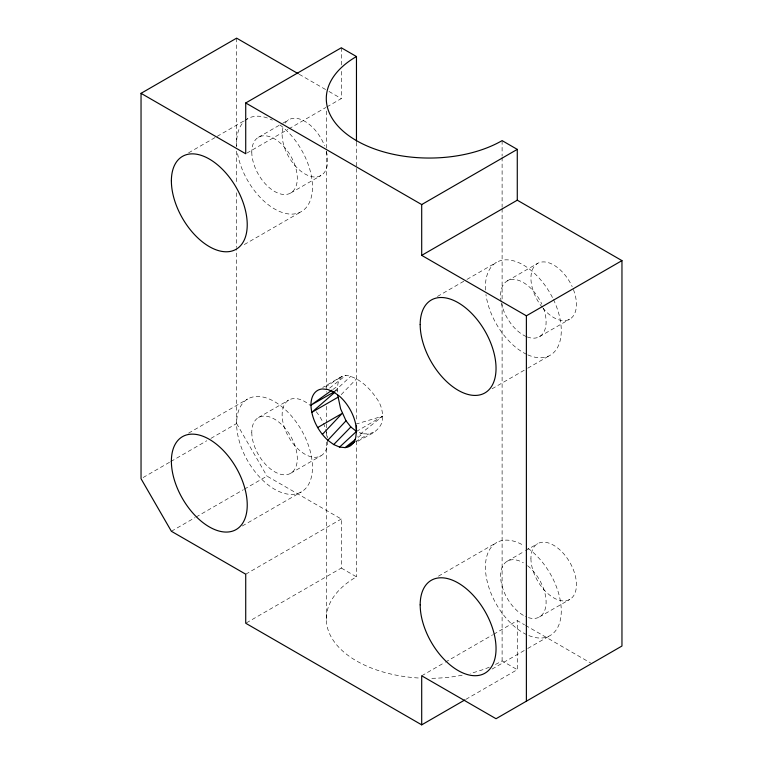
<?xml version="1.0" encoding="UTF-8"?>
<svg xmlns="http://www.w3.org/2000/svg" width="763" height="763" viewBox="0 0 763 763"><rect width="100%" height="100%" fill="white"/><g stroke="black" fill="none" stroke-linecap="round" stroke-linejoin="round"><path stroke-width="0.57" stroke-dasharray="3.81 2.86" d="M337.532 392.106C337.284 386.574 337.456 379.926 342.215 376.216L346.021 375.282C359.201 377.571 369.664 388.043 376.865 398.744C381.853 405.534 383.694 414.452 381.834 422.683C377.714 433.661 364.552 436.302 355.949 442.607M341.204 394.643L356.464 378.868M334.566 391.219L350.846 376.216M355.692 424.18L382.664 416.159L357.551 436.293M358.009 437.418L362.625 433.775L368.777 433.937L374.395 431.963M329.645 388.081L346.021 375.282M332.887 389.492L337.656 386.088M325.315 387.051L342.215 376.216L322.739 387.461M382.664 416.159L356.464 431.429L362.625 433.775M188.604 152.838L216.129 136.949M217.15 136.358L247.727 118.704M258.457 137.283L281.719 123.854M282.73 123.272L288.796 119.762M246.745 153.172L287.861 129.443M288.881 128.842L325.877 107.488M326.907 106.896L341.299 98.589L341.299 70.234M290.636 193.029L320.975 175.509M244.284 244.561L301.366 211.609M188.604 433.126L247.727 398.992M437.409 296.483L465.955 280.002M466.966 279.411L496.532 262.348M143.101 477.543L169.815 462.111M170.845 461.52L206.811 440.747M210.922 438.382L236.616 423.541A53.639 30.968 60 0 1 293.507 418.458A53.639 30.968 60 0 1 293.507 494.319A53.639 30.968 60 0 1 236.616 423.541L236.616 248.69M258.457 417.571L288.796 400.05M507.261 280.927L537.6 263.407M171.379 531.277L195.023 517.629M196.043 517.037L243.321 489.741M244.351 489.15L266.964 476.102L341.299 519.021L341.299 568.063L245.724 623.247M290.636 473.308L320.975 455.797M355.386 441.663L368.777 433.937M539.441 336.674L569.78 319.153M242.243 526.022L301.366 491.897M492.068 388.796L526.728 368.787M527.738 368.195L550.171 355.253M245.724 574.196L341.299 519.021M438.429 576.179L496.532 542.636M507.261 561.215L524.448 551.287M525.459 550.705L537.6 543.695M421.701 675.799L444.314 662.742M445.344 662.15L492.612 634.864M493.642 634.263L517.276 620.615L524.505 624.792M539.441 616.952L569.78 599.441M492.068 669.084L526.728 649.075M527.738 648.483L550.171 635.541M465.897 699.337L517.276 669.666L517.276 620.615M335.367 391.19L337.399 390.027M299.22 74.297L327.956 90.883M328.987 91.474L341.299 98.589M525.535 625.383L590.581 662.942M341.299 568.063L356.464 576.828A102.986 59.457 0 0 0 332.391 639.013A102.986 59.457 0 0 0 419.593 678.059M495.425 664.439A102.986 59.457 0 0 0 502.111 660.911L517.276 669.666M236.616 423.541L266.964 476.102M502.111 140.63L502.111 156.11M502.111 157.292L502.111 207.298M502.111 208.49L502.111 298.972M502.111 303.741L502.111 660.911M356.464 142.261L356.464 167.269M356.464 168.461L356.464 419.669M356.464 441.1L356.464 576.828M341.299 47.783L341.299 65.504M326.354 111.007L326.354 150.454M326.354 151.484L326.354 392.144M326.354 406.269L326.354 423.103M326.354 424.123L326.354 427.862M326.354 432.459L326.354 437.39M326.354 441.987L326.354 620.739M236.616 38.15L236.616 146.391M236.616 151.15L236.616 184.455M236.616 192.781L236.616 247.498M489.293 667.186A102.986 59.457 0 0 1 470.189 673.433M462.14 675.217A102.986 59.457 0 0 1 430.37 678.326M573.394 289.52A32.18 18.579 60 0 1 570.075 318.972A32.18 18.579 60 0 1 543.056 308.366M542.312 307.47A32.18 18.579 60 0 1 536.828 263.903A32.18 18.579 60 0 1 572.193 286.659M327.642 441.062A32.18 18.579 60 0 1 303.188 453.146A32.18 18.579 60 0 1 282.386 411.009A32.18 18.579 60 0 1 309.959 405.229M316.264 411.734A32.18 18.579 60 0 1 322.94 422.349M323.388 423.303A32.18 18.579 60 0 1 325.391 428.348M325.744 429.455A32.18 18.579 60 0 1 327.499 438.038M527.586 565.717A32.18 18.579 60 0 1 546.079 603.523A32.18 18.579 60 0 1 525.325 616.409M523.351 615.36A32.18 18.579 60 0 1 500.595 575.951A32.18 18.579 60 0 1 523.351 562.808M527.843 548.196A53.639 30.968 60 0 1 561.272 611.039A53.639 30.968 60 0 1 527.748 635.121M526.642 634.616A53.639 30.968 60 0 1 485.459 569.112A53.639 30.968 60 0 1 523.351 545.287M326.364 151.37A32.18 18.579 60 0 1 305.734 174.384A32.18 18.579 60 0 1 282.901 128.146M285.181 123.12A32.18 18.579 60 0 1 324.599 145.876M279.945 124.922A53.639 30.968 60 0 1 312.439 188.766A53.639 30.968 60 0 1 276.95 210.254A53.639 30.968 60 0 1 237.14 150.836M236.711 146.429A53.639 30.968 60 0 1 244.026 121.536M244.894 120.726A53.639 30.968 60 0 1 272.353 120.163M543.466 308.128A32.18 18.579 60 0 1 527.309 336.96M526.317 336.569A32.18 18.579 60 0 1 501.367 302.911M501.167 301.843A32.18 18.579 60 0 1 514.004 279.449A32.18 18.579 60 0 1 541.844 304.179M553.442 299.506A53.639 30.968 60 0 1 558.278 346.021A53.639 30.968 60 0 1 527.748 354.843M526.642 354.328A53.639 30.968 60 0 1 485.945 294.48M485.516 290.074A53.639 30.968 60 0 1 509.503 260.03A53.639 30.968 60 0 1 552.927 298.457M530.934 558.43A32.18 18.579 60 0 0 565.068 600.891A32.18 18.579 60 0 0 565.068 555.378A32.18 18.579 60 0 0 530.934 558.43M251.79 432.306A32.18 18.579 60 0 0 285.925 474.767A32.18 18.579 60 0 0 285.925 429.254A32.18 18.579 60 0 0 251.79 432.306M251.79 152.018A32.18 18.579 60 0 0 285.925 194.479A32.18 18.579 60 0 0 285.925 148.966A32.18 18.579 60 0 0 251.79 152.018"/><path stroke-width="1.14" d="M327.823 440.27L333.708 444.562L339.602 447.07L345.086 447.614A32.18 18.579 60 0 0 355.692 437.781L356.464 431.429L355.692 424.18A32.18 18.579 60 0 0 339.602 396.302L333.708 392.01L327.823 389.502L322.329 388.958A32.18 18.579 60 0 0 310.951 405.153C311.476 418.544 318.152 431.181 327.823 440.27L346.021 420.794L340.641 408.911L337.732 395.224M322.329 434.471L342.215 413.374L317.618 427.576M333.708 444.562L350.846 426.975L346.021 420.794M339.602 447.07L356.464 431.429L350.846 426.975M334.747 392.344L311.733 412.401L337.866 397.304M355.243 439.602L345.086 447.614L354.356 442.263M331.934 390.17L310.951 405.153L334.347 391.772M464.867 699.929L421.701 724.85L245.724 623.247L245.724 574.196L171.379 531.277L141.041 478.725L141.041 93.334L236.616 38.15L298.19 73.696M141.041 93.334L245.724 153.764L245.724 102.967L341.299 47.783L356.464 56.538L356.464 141.069M245.724 102.967L421.701 204.57L517.276 149.386L517.276 200.192L621.959 260.622L621.959 646.023L496.036 718.717L421.701 675.799L421.701 724.85M421.701 204.57L421.701 255.367L517.276 200.192M421.701 255.367L526.384 315.806L621.959 260.622M517.276 149.386L502.111 140.63A102.986 59.457 0 0 1 356.464 140.63A102.986 59.457 0 0 1 356.464 56.538M526.384 315.806L526.384 701.197M356.464 425.62L356.464 431.572M420.184 604.849A53.639 30.968 60 0 0 477.075 675.627A53.639 30.968 60 0 0 477.075 599.766A53.639 30.968 60 0 0 420.184 604.849M171.379 461.205A53.639 30.968 60 0 0 228.271 531.983A53.639 30.968 60 0 0 228.271 456.121A53.639 30.968 60 0 0 171.379 461.205M171.379 180.917A53.639 30.968 60 0 0 228.271 251.695A53.639 30.968 60 0 0 228.271 175.843A53.639 30.968 60 0 0 171.379 180.917M420.184 324.561A53.639 30.968 60 0 0 477.075 395.339A53.639 30.968 60 0 0 477.075 319.487A53.639 30.968 60 0 0 420.184 324.561"/></g></svg>
